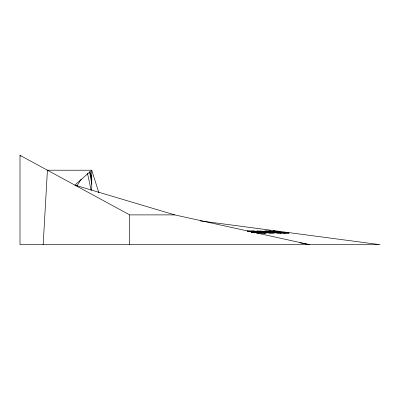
<?xml version="1.0" encoding="UTF-8"?>
<svg xmlns="http://www.w3.org/2000/svg" width="400" height="400" viewBox="0 0 400 400"><rect width="100%" height="100%" fill="white"/><g stroke="black" fill="none" stroke-linecap="round" stroke-linejoin="round"><path stroke-width="0.6" d="M43.175 244.675L47.42 170.215M76.905 186.06L81.205 179.195M46.93 170.215L91.745 170.215L98.905 192.85M200.125 220.865L380 244.675L20 244.675L20 155.325L129.69 214.89L174.69 214.89L309.69 244.675L299.905 242.79M251.305 231.99L256.87 232.805L247.2 231L259.02 233.105L250.97 232.025M268.485 231.89L260.775 231.195L271.195 232.91L272.91 232.84L269.5 232.055M174.69 214.89L74.845 185.11L91.745 170.215L91.745 190.07M20 155.325L20.95 156.13M89.9 171.975L91.74 177.25M89.765 172.02L91.835 179.825M87.48 173.27L91.145 190.355M89.615 172.05L91.835 184.255M129.69 214.89L129.69 244.675M274.265 233.04L271.835 233.105L259.025 231L267.05 231.595L274.265 233.04M251.93 231L248.55 231L261.365 233.105L264.835 233.105L260.725 232.91L255.855 232.11L258.495 232.11L257.3 231.915L254.66 231.915L250.3 231.195L253.125 231.195L251.93 231M253.81 231L253.115 231L265.93 233.105L266.48 233.105L255.515 231.305L270.435 233.105L257.625 231L257.07 231L267.93 232.785L253.81 231M268.18 231L264.805 231L277.615 233.105L281.085 233.105L276.975 232.91L272.11 232.11L274.745 232.11L273.555 231.915L270.915 231.915L266.55 231.195L269.375 231.195L268.18 231M269.92 231L269.365 231L282.18 233.105L285.27 233.105L281.54 232.91L269.92 231M273.77 231L273.215 231L286.025 233.105L289.12 233.105L285.385 232.91L273.77 231"/></g></svg>
